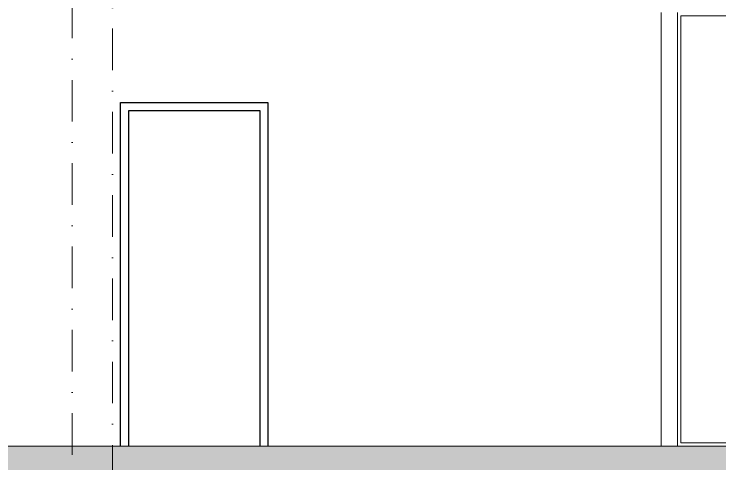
# Model space of a CAD drawing. Header units: millimetres. Extents: x -16104 to 67872, y -88009 to 12107.
# Drawn here: x 44896 to 45326.8, y 11120.2 to 11395.1 of the extents above; entities that cross this region are included whole.
import ezdxf

# ---------------------------------------------------------------- set-up
doc = ezdxf.new("R2010")
doc.units = ezdxf.units.MM
doc.linetypes.add('DASHDOTX2', pattern=[50.8, 25.4, -12.7, 0, -12.7])
doc.layers.get('0').update_dxf_attribs({"color": 241})
doc.layers.add('TARAMA', color=8, linetype='Continuous', lineweight=15)

msp = doc.modelspace()

# ---------------------------------------------------------------- hatches: boundary and pattern name
at = {"layer": 'TARAMA'}
h = msp.add_hatch(dxfattribs=at)
h.set_pattern_fill('JIS_STN_2.5,_O', color=256)
h.set_pattern_definition([(45, (11082.2467, -6953.6177), (-1.76776695, 1.76776695), []), (45, (11084.0117, -6953.6177), (-1.76776695, 1.76776695), [1.2, -0.5])])
h.paths.add_polyline_path([(44511.45, 11131.09), (44511.45, 11101.09), (45555.95, 11101.09), (45555.95, 11131.09)])
h.paths.add_polyline_path([(44559.95, 11094.02), (44559.95, 11138.16), (44604.95, 11138.16), (44604.95, 11094.02)], flags=9)
h.paths.add_polyline_path([(45449.76, 11094.02), (45449.76, 11138.16), (45494.76, 11138.16), (45494.76, 11094.02)], flags=9)
h.paths.add_polyline_path([(45449.74, 11066.52), (45449.74, 11110.66), (45494.74, 11110.66), (45494.74, 11066.52)], flags=9)
h.paths.add_polyline_path([(45399.45, 11094.02), (45399.45, 11138.16), (45444.45, 11138.16), (45444.45, 11094.02)], flags=9)

# ---------------------------------------------------------------- linework, layer by layer
for points in [[(44960.95, 11131.09), (44960.95, 11341.09), (45050.95, 11341.09), (45050.95, 11131.09)], [(44965.95, 11131.09), (44965.95, 11336.09), (45045.95, 11336.09), (45045.95, 11131.09)]]:
    msp.add_lwpolyline(points)
at = {"layer": 'TARAMA', "linetype": 'DASHDOTX2'}
for p, q in [((44955.95, 8968.52), (44955.95, 11862.21)), ((44931.44, 8937.09), (44931.44, 11830.78))]:
    msp.add_line(p, q, dxfattribs=at)
at = {"layer": 'TARAMA'}
for p, q in [((45290.95, 11396.09), (45290.95, 11131.09)), ((45300.95, 11396.09), (45300.95, 11131.09)), ((44511.45, 11131.09), (45555.95, 11131.09))]:
    msp.add_line(p, q, dxfattribs=at)
msp.add_lwpolyline([(45302.95, 11394.09), (45528.95, 11394.09), (45528.95, 11221.09), (45528.95, 11133.09), (45302.95, 11133.09)], close=True, dxfattribs=at)

doc.saveas('drawing.dxf')
